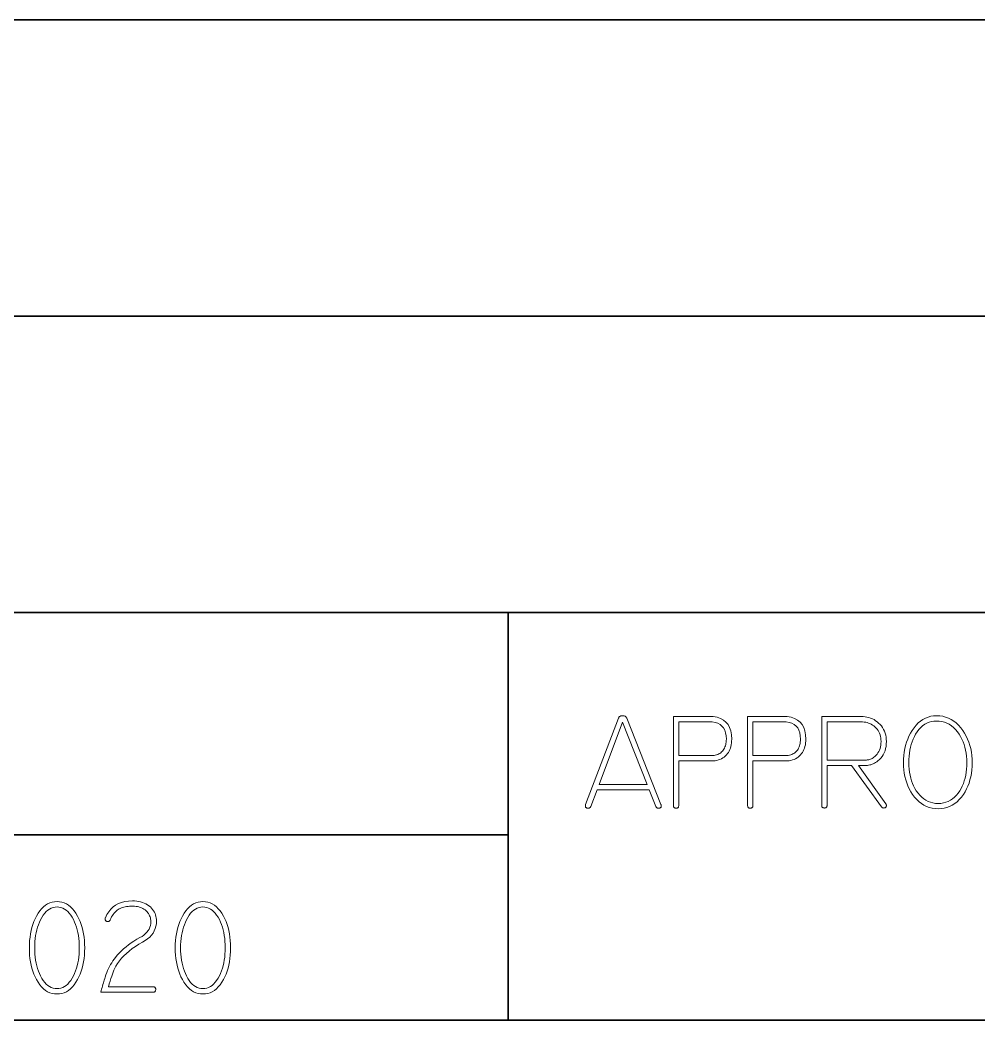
# Model space of a CAD drawing. Extents: x 0 to 297, y 0 to 210.
# Drawn here: x 170.32 to 196.21, y 33 to 60 of the extents above; entities that cross this region are included whole.
import ezdxf

# ---------------------------------------------------------------- set-up
doc = ezdxf.new("R2010")
doc.units = 0

msp = doc.modelspace()

# ---------------------------------------------------------------- linework, layer by layer
at = {"color": 7, "lineweight": 35}
for p, q in [((146.5, 60), (287, 60)), ((146.5, 52), (217, 52)), ((146.5, 44), (287, 44)), ((146.5, 38), (183.5, 38)), ((146.5, 33), (287, 33))]:
    msp.add_line(p, q, dxfattribs=at)
at = {"color": 7, "lineweight": 35, "ltscale": 0.275}
msp.add_line((183.5, 33), (183.5, 44), dxfattribs=at)
at = {"color": 7, "lineweight": 13}
for points in [[(187.628, 38.815), (187.63, 38.812), (187.631, 38.809), (187.632, 38.806), (187.633, 38.803), (187.634, 38.8), (187.634, 38.797), (187.635, 38.794), (187.635, 38.791), (187.636, 38.789), (187.636, 38.786), (187.635, 38.773), (187.633, 38.761), (187.629, 38.751), (187.624, 38.742), (187.617, 38.734), (187.608, 38.728), (187.599, 38.723), (187.587, 38.72), (187.574, 38.718), (187.56, 38.717), (187.55, 38.718), (187.541, 38.719), (187.533, 38.721), (187.525, 38.725), (187.518, 38.729), (187.511, 38.734), (187.505, 38.74), (187.5, 38.747), (187.495, 38.755), (187.491, 38.764), (187.311, 39.215), (185.904, 39.215), (185.731, 38.764), (185.727, 38.755), (185.722, 38.747), (185.717, 38.74), (185.711, 38.734), (185.705, 38.729), (185.698, 38.725), (185.69, 38.721), (185.681, 38.719), (185.672, 38.718), (185.662, 38.717), (185.648, 38.718), (185.635, 38.72), (185.624, 38.723), (185.614, 38.728), (185.606, 38.734), (185.599, 38.742), (185.593, 38.751), (185.59, 38.761), (185.587, 38.773), (185.587, 38.786), (185.587, 38.789), (185.587, 38.791), (185.587, 38.794), (185.588, 38.797), (185.588, 38.8), (185.589, 38.803), (185.59, 38.806), (185.591, 38.809), (185.592, 38.812), (185.594, 38.815), (186.481, 41.149), (186.487, 41.162), (186.494, 41.173), (186.502, 41.184), (186.511, 41.192), (186.522, 41.2), (186.534, 41.206), (186.547, 41.211), (186.561, 41.214), (186.576, 41.216), (186.593, 41.217), (186.609, 41.216), (186.624, 41.214), (186.638, 41.211), (186.651, 41.206), (186.663, 41.2), (186.673, 41.192), (186.683, 41.184), (186.691, 41.173), (186.699, 41.162), (186.705, 41.149)], [(187.253, 39.359), (186.593, 41.04), (185.958, 39.359)], [(189.537, 40.582), (189.535, 40.53), (189.531, 40.48), (189.524, 40.432), (189.514, 40.387), (189.502, 40.343), (189.486, 40.302), (189.468, 40.263), (189.447, 40.227), (189.423, 40.192), (189.396, 40.16), (189.366, 40.129), (189.333, 40.1), (189.298, 40.076), (189.261, 40.054), (189.221, 40.036), (189.179, 40.021), (189.134, 40.009), (189.087, 40.001), (189.037, 39.996), (188.985, 39.994), (188.108, 39.994), (188.108, 38.793), (188.107, 38.779), (188.105, 38.767), (188.102, 38.756), (188.097, 38.747), (188.09, 38.739), (188.082, 38.732), (188.073, 38.727), (188.062, 38.724), (188.05, 38.722), (188.036, 38.721), (188.022, 38.722), (188.01, 38.724), (187.999, 38.727), (187.99, 38.732), (187.982, 38.739), (187.975, 38.747), (187.97, 38.756), (187.967, 38.767), (187.965, 38.779), (187.964, 38.793), (187.964, 41.199), (188.92, 41.199), (189.037, 41.193), (189.142, 41.174), (189.235, 41.144), (189.315, 41.1), (189.383, 41.045), (189.438, 40.977), (189.481, 40.897), (189.512, 40.804), (189.531, 40.699)], [(189.393, 40.582), (189.388, 40.672), (189.374, 40.752), (189.35, 40.823), (189.317, 40.885), (189.274, 40.937), (189.222, 40.979), (189.161, 41.012), (189.09, 41.036), (189.01, 41.05), (188.92, 41.055), (188.108, 41.055), (188.108, 40.139), (188.985, 40.139), (189.024, 40.14), (189.06, 40.143), (189.095, 40.15), (189.129, 40.158), (189.16, 40.169), (189.189, 40.183), (189.217, 40.199), (189.242, 40.217), (189.266, 40.238), (189.288, 40.261), (189.308, 40.286), (189.326, 40.313), (189.341, 40.342), (189.355, 40.371), (189.366, 40.403), (189.376, 40.436), (189.383, 40.47), (189.388, 40.506), (189.391, 40.543)], [(191.539, 40.582), (191.538, 40.53), (191.533, 40.48), (191.526, 40.432), (191.516, 40.387), (191.504, 40.343), (191.488, 40.302), (191.47, 40.263), (191.449, 40.227), (191.425, 40.192), (191.398, 40.16), (191.368, 40.129), (191.336, 40.1), (191.301, 40.076), (191.263, 40.054), (191.223, 40.036), (191.181, 40.021), (191.136, 40.009), (191.089, 40.001), (191.039, 39.996), (190.987, 39.994), (190.11, 39.994), (190.11, 38.793), (190.11, 38.779), (190.107, 38.767), (190.104, 38.756), (190.099, 38.747), (190.092, 38.739), (190.084, 38.732), (190.075, 38.727), (190.064, 38.724), (190.052, 38.722), (190.038, 38.721), (190.025, 38.722), (190.012, 38.724), (190.001, 38.727), (189.992, 38.732), (189.984, 38.739), (189.978, 38.747), (189.973, 38.756), (189.969, 38.767), (189.967, 38.779), (189.966, 38.793), (189.966, 41.199), (190.922, 41.199), (191.039, 41.193), (191.144, 41.174), (191.237, 41.144), (191.317, 41.1), (191.385, 41.045), (191.44, 40.977), (191.483, 40.897), (191.514, 40.804), (191.533, 40.699)], [(191.395, 40.582), (191.39, 40.672), (191.376, 40.752), (191.352, 40.823), (191.319, 40.885), (191.277, 40.937), (191.225, 40.979), (191.163, 41.012), (191.092, 41.036), (191.012, 41.05), (190.922, 41.055), (190.11, 41.055), (190.11, 40.139), (190.987, 40.139), (191.026, 40.14), (191.063, 40.143), (191.098, 40.15), (191.131, 40.158), (191.162, 40.169), (191.191, 40.183), (191.219, 40.199), (191.244, 40.217), (191.268, 40.238), (191.29, 40.261), (191.31, 40.286), (191.328, 40.313), (191.343, 40.342), (191.357, 40.371), (191.368, 40.403), (191.378, 40.436), (191.385, 40.47), (191.39, 40.506), (191.394, 40.543)], [(193.714, 40.521), (193.712, 40.453), (193.705, 40.388), (193.694, 40.327), (193.677, 40.269), (193.657, 40.214), (193.631, 40.163), (193.601, 40.116), (193.567, 40.072), (193.527, 40.031), (193.483, 39.994), (193.452, 39.972), (193.42, 39.951), (193.389, 39.934), (193.358, 39.918), (193.326, 39.905), (193.296, 39.894), (193.265, 39.886), (193.234, 39.88), (193.204, 39.876), (193.173, 39.875), (192.957, 39.875), (193.7, 38.84), (193.703, 38.835), (193.705, 38.831), (193.707, 38.827), (193.709, 38.823), (193.711, 38.818), (193.712, 38.814), (193.713, 38.81), (193.714, 38.805), (193.714, 38.801), (193.714, 38.797), (193.714, 38.783), (193.711, 38.771), (193.707, 38.76), (193.702, 38.75), (193.695, 38.742), (193.687, 38.736), (193.677, 38.731), (193.666, 38.727), (193.653, 38.725), (193.639, 38.724), (193.632, 38.725), (193.626, 38.726), (193.62, 38.727), (193.614, 38.729), (193.609, 38.732), (193.603, 38.735), (193.598, 38.739), (193.594, 38.743), (193.589, 38.748), (193.584, 38.753), (192.773, 39.875), (192.113, 39.875), (192.113, 38.797), (192.112, 38.783), (192.11, 38.771), (192.106, 38.76), (192.101, 38.75), (192.095, 38.742), (192.087, 38.736), (192.077, 38.731), (192.066, 38.727), (192.054, 38.725), (192.04, 38.724), (192.027, 38.725), (192.014, 38.727), (192.004, 38.731), (191.994, 38.736), (191.986, 38.742), (191.98, 38.75), (191.975, 38.76), (191.971, 38.771), (191.969, 38.783), (191.968, 38.797), (191.968, 41.196), (193.029, 41.196), (193.084, 41.194), (193.138, 41.188), (193.19, 41.18), (193.24, 41.167), (193.289, 41.151), (193.335, 41.132), (193.38, 41.109), (193.424, 41.082), (193.465, 41.052), (193.505, 41.019), (193.545, 40.979), (193.58, 40.938), (193.612, 40.894), (193.639, 40.847), (193.662, 40.799), (193.681, 40.748), (193.695, 40.695), (193.706, 40.639), (193.712, 40.581)], [(193.57, 40.521), (193.568, 40.569), (193.563, 40.615), (193.555, 40.659), (193.543, 40.702), (193.529, 40.742), (193.51, 40.78), (193.489, 40.817), (193.464, 40.851), (193.436, 40.884), (193.404, 40.914), (193.373, 40.94), (193.341, 40.963), (193.307, 40.984), (193.271, 41.002), (193.234, 41.017), (193.196, 41.029), (193.157, 41.039), (193.115, 41.046), (193.073, 41.05), (193.029, 41.051), (192.116, 41.051), (192.113, 40.019), (193.173, 40.019), (193.196, 40.02), (193.218, 40.023), (193.241, 40.028), (193.263, 40.034), (193.286, 40.043), (193.309, 40.053), (193.331, 40.065), (193.354, 40.08), (193.377, 40.095), (193.4, 40.113), (193.433, 40.143), (193.461, 40.175), (193.487, 40.209), (193.509, 40.246), (193.528, 40.286), (193.543, 40.328), (193.555, 40.372), (193.563, 40.419), (193.568, 40.469)], [(196.03, 39.947), (196.028, 39.849), (196.021, 39.753), (196.009, 39.66), (195.992, 39.57), (195.971, 39.483), (195.945, 39.399), (195.914, 39.318), (195.878, 39.24), (195.837, 39.165), (195.792, 39.092), (195.739, 39.018), (195.682, 38.952), (195.622, 38.894), (195.558, 38.843), (195.492, 38.8), (195.422, 38.765), (195.349, 38.738), (195.273, 38.718), (195.193, 38.707), (195.11, 38.703), (195.028, 38.707), (194.948, 38.718), (194.871, 38.738), (194.798, 38.765), (194.727, 38.8), (194.66, 38.843), (194.595, 38.894), (194.534, 38.952), (194.476, 39.018), (194.421, 39.092), (194.375, 39.165), (194.333, 39.241), (194.296, 39.319), (194.264, 39.401), (194.237, 39.485), (194.215, 39.572), (194.198, 39.661), (194.186, 39.754), (194.178, 39.849), (194.176, 39.947), (194.178, 40.046), (194.185, 40.143), (194.197, 40.236), (194.213, 40.327), (194.234, 40.415), (194.259, 40.501), (194.289, 40.584), (194.324, 40.664), (194.363, 40.742), (194.407, 40.817), (194.46, 40.893), (194.515, 40.961), (194.574, 41.021), (194.635, 41.073), (194.7, 41.117), (194.768, 41.153), (194.838, 41.181), (194.911, 41.201), (194.988, 41.213), (195.067, 41.217), (195.153, 41.213), (195.235, 41.201), (195.314, 41.181), (195.39, 41.153), (195.463, 41.117), (195.532, 41.073), (195.599, 41.021), (195.662, 40.961), (195.721, 40.893), (195.778, 40.817), (195.826, 40.742), (195.869, 40.664), (195.907, 40.584), (195.939, 40.501), (195.967, 40.415), (195.99, 40.327), (196.008, 40.236), (196.02, 40.143), (196.028, 40.046)], [(195.886, 39.947), (195.884, 40.036), (195.878, 40.122), (195.867, 40.206), (195.853, 40.287), (195.835, 40.365), (195.812, 40.44), (195.785, 40.513), (195.754, 40.583), (195.719, 40.651), (195.68, 40.716), (195.633, 40.784), (195.582, 40.844), (195.528, 40.898), (195.471, 40.944), (195.412, 40.984), (195.349, 41.016), (195.283, 41.041), (195.214, 41.059), (195.142, 41.069), (195.067, 41.073), (194.997, 41.069), (194.93, 41.059), (194.866, 41.041), (194.806, 41.016), (194.748, 40.984), (194.693, 40.944), (194.641, 40.898), (194.593, 40.844), (194.547, 40.784), (194.504, 40.716), (194.469, 40.652), (194.438, 40.585), (194.41, 40.515), (194.387, 40.442), (194.366, 40.367), (194.35, 40.288), (194.337, 40.207), (194.328, 40.124), (194.322, 40.037), (194.32, 39.947), (194.322, 39.859), (194.328, 39.774), (194.339, 39.691), (194.353, 39.611), (194.371, 39.534), (194.393, 39.46), (194.419, 39.388), (194.45, 39.319), (194.484, 39.253), (194.522, 39.19), (194.568, 39.125), (194.616, 39.066), (194.668, 39.015), (194.722, 38.97), (194.779, 38.933), (194.84, 38.902), (194.903, 38.878), (194.969, 38.861), (195.038, 38.85), (195.11, 38.847), (195.183, 38.85), (195.253, 38.861), (195.319, 38.878), (195.382, 38.902), (195.442, 38.933), (195.499, 38.97), (195.553, 39.015), (195.603, 39.066), (195.651, 39.125), (195.695, 39.19), (195.731, 39.253), (195.764, 39.318), (195.792, 39.387), (195.817, 39.458), (195.838, 39.532), (195.855, 39.61), (195.869, 39.69), (195.878, 39.773), (195.884, 39.859)], [(172.069, 34.947), (172.067, 34.849), (172.061, 34.753), (172.051, 34.66), (172.038, 34.57), (172.021, 34.483), (172, 34.399), (171.975, 34.318), (171.946, 34.24), (171.914, 34.165), (171.877, 34.092), (171.833, 34.018), (171.787, 33.952), (171.738, 33.894), (171.686, 33.843), (171.632, 33.8), (171.575, 33.765), (171.516, 33.738), (171.454, 33.718), (171.389, 33.707), (171.322, 33.703), (171.255, 33.707), (171.19, 33.718), (171.128, 33.738), (171.068, 33.765), (171.012, 33.8), (170.957, 33.843), (170.906, 33.894), (170.857, 33.952), (170.81, 34.018), (170.766, 34.092), (170.73, 34.165), (170.697, 34.24), (170.669, 34.318), (170.644, 34.399), (170.623, 34.483), (170.606, 34.57), (170.592, 34.66), (170.583, 34.753), (170.577, 34.849), (170.575, 34.947), (170.577, 35.046), (170.583, 35.142), (170.593, 35.235), (170.606, 35.325), (170.624, 35.413), (170.645, 35.497), (170.67, 35.579), (170.7, 35.657), (170.733, 35.733), (170.77, 35.806), (170.813, 35.88), (170.859, 35.946), (170.907, 36.005), (170.959, 36.055), (171.012, 36.098), (171.069, 36.133), (171.128, 36.16), (171.19, 36.18), (171.255, 36.192), (171.322, 36.196), (171.389, 36.192), (171.454, 36.18), (171.516, 36.16), (171.575, 36.133), (171.632, 36.098), (171.686, 36.055), (171.738, 36.005), (171.787, 35.946), (171.833, 35.88), (171.877, 35.806), (171.914, 35.733), (171.946, 35.657), (171.975, 35.579), (172, 35.497), (172.021, 35.413), (172.038, 35.325), (172.051, 35.235), (172.061, 35.142), (172.067, 35.046)], [(173.916, 33.753), (172.501, 33.753), (172.514, 33.794), (172.526, 33.835), (172.538, 33.876), (172.55, 33.917), (172.562, 33.958), (172.574, 33.999), (172.586, 34.039), (172.597, 34.08), (172.609, 34.12), (172.62, 34.161), (172.641, 34.221), (172.663, 34.279), (172.686, 34.336), (172.712, 34.391), (172.739, 34.444), (172.767, 34.496), (172.798, 34.546), (172.829, 34.595), (172.863, 34.642), (172.898, 34.688), (172.948, 34.749), (173.002, 34.808), (173.06, 34.866), (173.12, 34.923), (173.185, 34.977), (173.253, 35.03), (173.325, 35.081), (173.4, 35.131), (173.479, 35.179), (173.562, 35.225), (173.618, 35.258), (173.667, 35.293), (173.711, 35.331), (173.749, 35.371), (173.781, 35.413), (173.808, 35.457), (173.828, 35.504), (173.843, 35.553), (173.851, 35.604), (173.854, 35.658), (173.853, 35.691), (173.849, 35.724), (173.843, 35.755), (173.834, 35.786), (173.823, 35.815), (173.809, 35.843), (173.792, 35.871), (173.773, 35.897), (173.752, 35.922), (173.728, 35.947), (173.7, 35.971), (173.67, 35.992), (173.638, 36.011), (173.605, 36.027), (173.57, 36.041), (173.534, 36.053), (173.495, 36.062), (173.456, 36.068), (173.414, 36.072), (173.371, 36.073), (173.325, 36.072), (173.281, 36.07), (173.239, 36.066), (173.199, 36.061), (173.162, 36.055), (173.126, 36.047), (173.092, 36.038), (173.06, 36.027), (173.031, 36.014), (173.003, 36.001), (172.973, 35.983), (172.943, 35.962), (172.916, 35.939), (172.889, 35.913), (172.864, 35.884), (172.84, 35.853), (172.818, 35.819), (172.796, 35.783), (172.776, 35.743), (172.758, 35.701), (172.754, 35.693), (172.749, 35.686), (172.744, 35.679), (172.739, 35.674), (172.733, 35.669), (172.727, 35.665), (172.72, 35.662), (172.713, 35.66), (172.705, 35.658), (172.696, 35.658), (172.682, 35.659), (172.669, 35.661), (172.658, 35.665), (172.648, 35.67), (172.639, 35.676), (172.633, 35.684), (172.627, 35.693), (172.624, 35.704), (172.621, 35.716), (172.62, 35.73), (172.621, 35.733), (172.621, 35.736), (172.621, 35.739), (172.622, 35.742), (172.622, 35.745), (172.623, 35.747), (172.624, 35.75), (172.625, 35.753), (172.626, 35.756), (172.628, 35.759), (172.669, 35.846), (172.718, 35.924), (172.774, 35.993), (172.836, 36.052), (172.905, 36.103), (172.982, 36.144), (173.065, 36.176), (173.155, 36.199), (173.252, 36.213), (173.356, 36.217), (173.416, 36.216), (173.473, 36.211), (173.528, 36.202), (173.58, 36.191), (173.63, 36.176), (173.677, 36.157), (173.722, 36.136), (173.765, 36.111), (173.805, 36.083), (173.843, 36.051), (173.875, 36.019), (173.903, 35.986), (173.928, 35.952), (173.95, 35.916), (173.968, 35.878), (173.983, 35.839), (173.994, 35.799), (174.003, 35.757), (174.008, 35.714), (174.009, 35.669), (174.006, 35.599), (173.994, 35.532), (173.976, 35.468), (173.949, 35.407), (173.916, 35.349), (173.874, 35.294), (173.826, 35.241), (173.769, 35.192), (173.705, 35.146), (173.634, 35.102), (173.535, 35.045), (173.442, 34.986), (173.355, 34.926), (173.274, 34.863), (173.199, 34.799), (173.129, 34.734), (173.065, 34.666), (173.007, 34.597), (172.955, 34.526), (172.909, 34.453), (172.892, 34.422), (172.875, 34.385), (172.856, 34.342), (172.838, 34.295), (172.818, 34.242), (172.798, 34.184), (172.777, 34.12), (172.756, 34.051), (172.733, 33.977), (172.711, 33.898), (173.916, 33.898), (173.929, 33.897), (173.942, 33.895), (173.952, 33.891), (173.962, 33.886), (173.97, 33.88), (173.976, 33.872), (173.981, 33.862), (173.985, 33.851), (173.987, 33.839), (173.988, 33.825), (173.987, 33.812), (173.985, 33.799), (173.981, 33.789), (173.976, 33.779), (173.97, 33.771), (173.962, 33.765), (173.952, 33.76), (173.942, 33.756), (173.929, 33.754)], [(176.008, 34.947), (176.006, 34.849), (176, 34.753), (175.991, 34.66), (175.977, 34.57), (175.96, 34.483), (175.939, 34.399), (175.914, 34.318), (175.886, 34.24), (175.853, 34.165), (175.817, 34.092), (175.773, 34.018), (175.726, 33.952), (175.677, 33.894), (175.626, 33.843), (175.571, 33.8), (175.515, 33.765), (175.455, 33.738), (175.393, 33.718), (175.328, 33.707), (175.261, 33.703), (175.194, 33.707), (175.129, 33.718), (175.067, 33.738), (175.008, 33.765), (174.951, 33.8), (174.897, 33.843), (174.845, 33.894), (174.796, 33.952), (174.749, 34.018), (174.706, 34.092), (174.669, 34.165), (174.637, 34.24), (174.608, 34.318), (174.583, 34.399), (174.562, 34.483), (174.545, 34.57), (174.532, 34.66), (174.522, 34.753), (174.516, 34.849), (174.514, 34.947), (174.516, 35.046), (174.522, 35.142), (174.532, 35.235), (174.546, 35.325), (174.563, 35.413), (174.585, 35.497), (174.61, 35.579), (174.639, 35.657), (174.672, 35.733), (174.709, 35.806), (174.752, 35.88), (174.798, 35.946), (174.847, 36.005), (174.898, 36.055), (174.952, 36.098), (175.008, 36.133), (175.068, 36.16), (175.129, 36.18), (175.194, 36.192), (175.261, 36.196), (175.328, 36.192), (175.393, 36.18), (175.455, 36.16), (175.515, 36.133), (175.571, 36.098), (175.626, 36.055), (175.677, 36.005), (175.726, 35.946), (175.773, 35.88), (175.817, 35.806), (175.853, 35.733), (175.886, 35.657), (175.914, 35.579), (175.939, 35.497), (175.96, 35.413), (175.977, 35.325), (175.991, 35.235), (176, 35.142), (176.006, 35.046)], [(171.924, 34.951), (171.923, 35.038), (171.918, 35.122), (171.91, 35.204), (171.899, 35.283), (171.885, 35.36), (171.867, 35.435), (171.846, 35.507), (171.823, 35.577), (171.796, 35.644), (171.766, 35.709), (171.73, 35.774), (171.692, 35.832), (171.653, 35.883), (171.611, 35.928), (171.568, 35.966), (171.523, 35.996), (171.475, 36.02), (171.426, 36.038), (171.375, 36.048), (171.322, 36.051), (171.269, 36.048), (171.217, 36.037), (171.168, 36.02), (171.121, 35.996), (171.076, 35.965), (171.032, 35.927), (170.991, 35.882), (170.951, 35.83), (170.914, 35.771), (170.878, 35.705), (170.848, 35.64), (170.821, 35.573), (170.797, 35.503), (170.776, 35.431), (170.759, 35.357), (170.745, 35.28), (170.734, 35.2), (170.726, 35.118), (170.721, 35.034), (170.719, 34.947), (170.721, 34.861), (170.726, 34.776), (170.734, 34.694), (170.745, 34.615), (170.759, 34.538), (170.776, 34.463), (170.797, 34.391), (170.821, 34.322), (170.848, 34.254), (170.878, 34.19), (170.914, 34.125), (170.951, 34.066), (170.991, 34.015), (171.032, 33.97), (171.076, 33.933), (171.121, 33.902), (171.168, 33.878), (171.217, 33.861), (171.269, 33.85), (171.322, 33.847), (171.375, 33.851), (171.426, 33.861), (171.475, 33.878), (171.523, 33.902), (171.568, 33.934), (171.611, 33.972), (171.653, 34.017), (171.692, 34.069), (171.73, 34.128), (171.766, 34.193), (171.796, 34.258), (171.823, 34.325), (171.846, 34.395), (171.867, 34.467), (171.885, 34.541), (171.899, 34.618), (171.91, 34.698), (171.918, 34.78), (171.923, 34.864)], [(175.864, 34.951), (175.862, 35.038), (175.857, 35.122), (175.849, 35.204), (175.838, 35.283), (175.824, 35.36), (175.806, 35.435), (175.786, 35.507), (175.762, 35.577), (175.735, 35.644), (175.705, 35.709), (175.669, 35.774), (175.632, 35.832), (175.592, 35.883), (175.551, 35.928), (175.507, 35.966), (175.462, 35.996), (175.415, 36.02), (175.366, 36.038), (175.314, 36.048), (175.261, 36.051), (175.208, 36.048), (175.157, 36.037), (175.108, 36.02), (175.06, 35.996), (175.015, 35.965), (174.972, 35.927), (174.93, 35.882), (174.891, 35.83), (174.853, 35.771), (174.817, 35.705), (174.787, 35.64), (174.76, 35.573), (174.737, 35.503), (174.716, 35.431), (174.698, 35.357), (174.684, 35.28), (174.673, 35.2), (174.665, 35.118), (174.66, 35.034), (174.659, 34.947), (174.66, 34.861), (174.665, 34.776), (174.673, 34.694), (174.684, 34.615), (174.698, 34.538), (174.716, 34.463), (174.737, 34.391), (174.76, 34.322), (174.787, 34.254), (174.817, 34.19), (174.853, 34.125), (174.891, 34.066), (174.93, 34.015), (174.972, 33.97), (175.015, 33.933), (175.06, 33.902), (175.108, 33.878), (175.157, 33.861), (175.208, 33.85), (175.261, 33.847), (175.314, 33.851), (175.366, 33.861), (175.415, 33.878), (175.462, 33.902), (175.507, 33.934), (175.551, 33.972), (175.592, 34.017), (175.632, 34.069), (175.669, 34.128), (175.705, 34.193), (175.735, 34.258), (175.762, 34.325), (175.786, 34.395), (175.806, 34.467), (175.824, 34.541), (175.838, 34.618), (175.849, 34.698), (175.857, 34.78), (175.862, 34.864)]]:
    msp.add_lwpolyline(points, close=True, dxfattribs=at)

doc.saveas('drawing.dxf')
